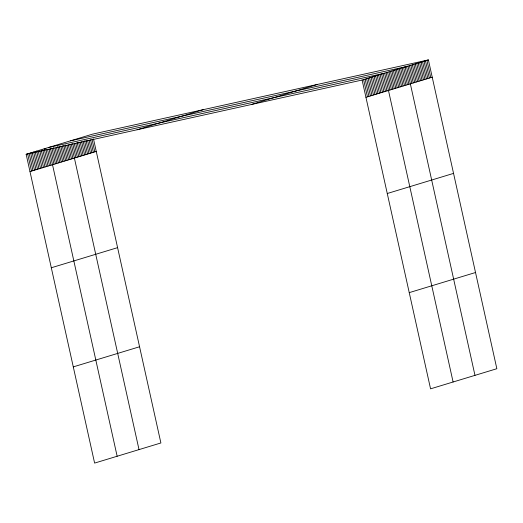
<?xml version="1.0" encoding="UTF-8"?>
<svg xmlns="http://www.w3.org/2000/svg" width="523" height="523" viewBox="0 0 523 523"><rect width="100%" height="100%" fill="white"/><g stroke="black" fill="none" stroke-linecap="round" stroke-linejoin="round"><path stroke-width="0.78" d="M93.48 138.876L160.894 442.968L94.611 463.09L26.15 154.285L92.434 134.163L428.389 59.91L496.85 368.715L430.566 388.837L362.106 80.032L428.389 59.91M137.013 129.782L203.297 109.66M29.981 171.564L96.265 151.441M251.243 104.535L317.526 84.412M365.937 97.304L432.22 77.188M51.306 267.769L117.59 247.647M387.262 193.51L453.546 173.388M73.285 366.885L139.563 346.762M409.241 292.632L475.525 272.509M70.559 140.805L406.515 66.552L474.976 375.351M48.685 147.447L384.64 73.187L453.101 381.993M26.15 154.285L362.106 80.032M426.931 60.354L430.762 77.626M425.474 60.792L429.305 78.071M424.016 61.237L427.847 78.515M422.558 61.681L426.389 78.953M421.1 62.126L424.931 79.398M419.642 62.564L423.473 79.842M418.184 63.008L422.015 80.287M416.726 63.453L420.551 80.725M415.269 63.891L419.093 81.17M413.811 64.336L417.635 81.614M412.346 64.78L416.177 82.052M410.888 65.225L414.719 82.497M409.431 65.663L413.262 82.941M407.973 66.107L411.804 83.386M405.057 66.99L408.888 84.268M403.599 67.434L407.43 84.713M402.141 67.879L405.972 85.151M400.683 68.317L404.514 85.595M399.226 68.761L403.056 86.04M397.768 69.206L401.599 86.485M396.31 69.651L400.141 86.923M394.852 70.089L398.683 87.367M393.394 70.533L397.225 87.812M391.936 70.978L395.767 88.25M390.478 71.416L394.303 88.694M389.02 71.86L392.845 89.139M387.563 72.305L391.387 89.583M386.098 72.749L389.929 90.021M383.143 73.645L386.968 90.924M381.64 74.103L385.471 91.375M380.136 74.56L383.967 91.832M378.632 75.011L382.463 92.29M377.129 75.469L380.96 92.748M375.632 75.927L379.456 93.205M374.128 76.384L377.959 93.656M372.624 76.835L376.455 94.114M371.121 77.293L374.952 94.571M369.617 77.75L373.448 95.029M368.114 78.208L371.945 95.48M366.616 78.666L370.441 95.938M365.113 79.117L368.944 96.395M363.609 79.574L367.44 96.853M92.022 139.321L94.807 151.886M90.564 139.765L93.349 152.324M89.1 140.203L91.891 152.768M87.642 140.648L90.433 153.213M86.014 140.308L88.969 153.657M84.556 140.746L87.511 154.095M83.098 141.19L86.053 154.54M81.64 141.635L84.595 154.985M80.182 142.073L83.137 155.423M78.718 142.518L81.68 155.867M77.09 142.178L80.222 156.312M75.802 143.407L78.764 156.756M74.344 143.845L77.306 157.194M72.717 143.505L75.848 157.639M71.259 143.949L139.02 449.61M69.801 144.387L72.932 158.521M68.336 144.832L71.474 158.966M66.879 145.276L70.017 159.41M65.251 144.93L68.559 159.855M63.793 145.374L67.101 160.293M62.335 145.819L65.643 160.738M60.877 146.257L64.185 161.182M59.413 146.702L62.721 161.62M57.785 146.362L61.263 162.065M56.497 147.591L59.805 162.509M55.039 148.029L58.347 162.954M53.411 147.689L56.889 163.392M51.954 148.133L55.431 163.836M50.496 148.571L53.974 164.281M49.031 149.016L117.145 456.252M47.534 149.473L51.012 165.176M45.684 148.355L49.508 165.634M44.18 148.813L48.011 166.092M42.853 150.055L46.508 166.543M41.35 150.513L45.004 167M39.846 150.964L43.501 167.458M38.342 151.422L41.997 167.916M36.669 151.095L40.5 168.373M35.165 151.552L38.996 168.824M33.662 152.003L37.493 169.282M32.158 152.461L35.989 169.74M30.654 152.919L34.485 170.197M29.157 153.376L32.982 170.648M27.654 153.827L31.485 171.106"/></g></svg>
